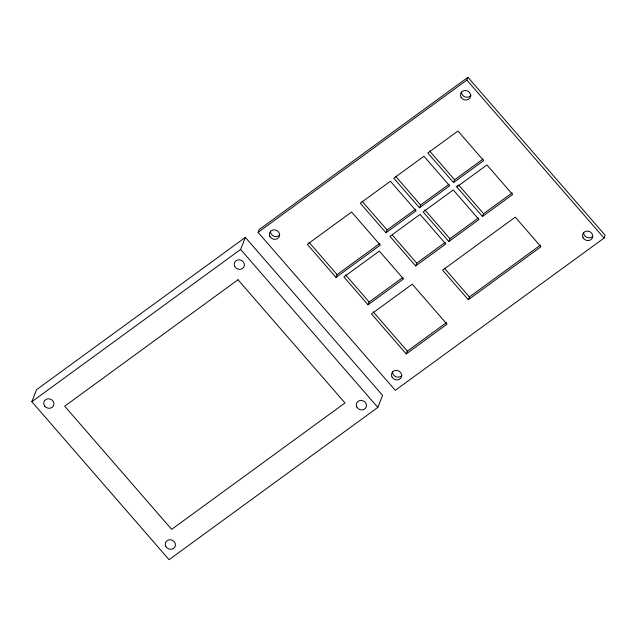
<?xml version="1.0" encoding="UTF-8"?>
<svg xmlns="http://www.w3.org/2000/svg" width="637" height="637" viewBox="0 0 637 637"><rect width="100%" height="100%" fill="white"/><g stroke="black" fill="none" stroke-linecap="round" stroke-linejoin="round"><path stroke-width="0.96" d="M31.85 401.708L36.596 389.653L245.356 237.394L382.566 395.378L377.821 407.425L169.06 559.692L31.85 401.708L240.611 249.441L245.356 237.394M258.089 232.354L259.179 229.575L467.94 77.308L605.15 235.292L604.051 238.071L395.29 390.338L258.089 232.354L466.849 80.087L467.94 77.308M335.994 277.398L380.297 245.086L351.584 212.025L307.281 244.345L335.994 277.398L337.084 274.619L379.811 243.461M385.982 232.792L416.104 210.815L390.417 181.242L360.295 203.211L385.982 232.792L387.073 230.013L415.619 209.191M368.067 304.789L403.516 278.942L379.334 251.097L343.892 276.952L368.067 304.789L369.165 302.01L403.038 277.31M419.504 207.797L449.634 185.829L423.947 156.248L393.817 178.225L419.504 207.797L420.603 205.018L449.141 184.204M415.65 265.94L445.781 243.971L420.086 214.39L389.963 236.367L415.65 265.94L416.749 263.161L445.287 242.347M453.52 182.58L483.65 160.604L457.963 131.031L427.833 152.999L453.52 182.58L454.619 179.801L483.157 158.979M456.817 186.928L486.939 164.959L512.634 194.532L482.504 216.508L456.817 186.928L457.366 185.542M448.83 241.519L478.96 219.542L453.273 189.961L423.143 211.938L448.83 241.519L449.929 238.732L478.467 217.918M406.239 353.933L446.999 324.209L412.243 284.19L371.482 313.914L406.239 353.933L407.338 351.154L446.497 322.593M482.504 216.508L483.602 213.729L512.14 192.907M468.299 299.732L540.956 246.734L515.269 217.153L442.604 270.152L468.299 299.732L469.389 296.953L540.455 245.118M466.849 80.087L604.051 238.071M429.569 150.961L454.619 179.801M458.552 184.889L483.602 213.729M424.879 209.899L449.929 238.732M395.553 176.178L420.603 205.018M444.347 268.113L469.389 296.953M392.344 235.061L416.749 263.161M362.031 201.173L387.073 230.013M345.628 274.905L369.165 302.01M373.226 311.875L407.338 351.154M309.033 242.315L337.084 274.619M240.611 249.441L377.821 407.425M279.818 234.774A5.184 4.698 21.5 0 1 273.886 236.192A5.184 4.698 21.5 0 1 270.494 231.12M471.006 95.231A5.184 4.698 21.5 0 1 465.185 96.943A5.184 4.698 21.5 0 1 461.514 92.031M592.06 236.884A5.184 4.698 21.5 0 1 586.406 237.147A5.184 4.698 21.5 0 1 583.627 232.362M401.915 375.36A5.184 4.698 21.5 0 1 395.975 376.77A5.184 4.698 21.5 0 1 392.583 371.697M237.999 279.762L64.679 406.183L171.664 529.363L344.983 402.95L237.999 279.762M165.731 546.283A5.184 4.698 21.5 0 0 174.578 547.494A5.184 4.698 21.5 0 0 170.764 539.81A5.184 4.698 21.5 0 0 165.731 546.283M44.709 406.127A5.184 4.698 21.5 0 0 53.524 405.721A5.184 4.698 21.5 0 0 48.221 398.778A5.184 4.698 21.5 0 0 44.709 406.127M234.679 266.362A5.184 4.698 21.5 0 0 243.525 267.564A5.184 4.698 21.5 0 0 239.711 259.888A5.184 4.698 21.5 0 0 234.679 266.362M356.776 406.947A5.184 4.698 21.5 0 0 365.622 408.15A5.184 4.698 21.5 0 0 361.808 400.474A5.184 4.698 21.5 0 0 356.776 406.947M269.873 236.351A5.184 4.698 21.5 0 0 278.719 237.553A5.184 4.698 21.5 0 0 274.905 229.877A5.184 4.698 21.5 0 0 269.873 236.351M461.037 97.246A5.184 4.698 21.5 0 0 469.915 98.01A5.184 4.698 21.5 0 0 465.679 90.502A5.184 4.698 21.5 0 0 461.037 97.246M583.014 237.593A5.184 4.698 21.5 0 0 591.861 238.795A5.184 4.698 21.5 0 0 588.047 231.12A5.184 4.698 21.5 0 0 583.014 237.593M391.97 376.937A5.184 4.698 21.5 0 0 400.816 378.139A5.184 4.698 21.5 0 0 397.002 370.463A5.184 4.698 21.5 0 0 391.97 376.937"/></g></svg>
